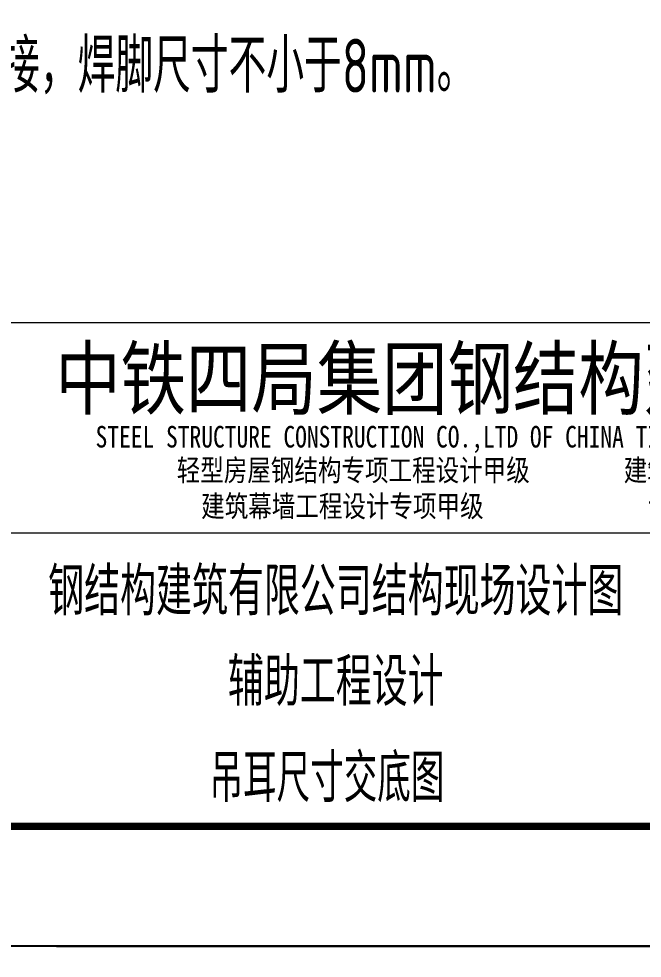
# Model space of a CAD drawing. Extents: x -116116 to 163606, y 26244 to 140307.
# Drawn here: x 133869 to 139071, y 52788 to 60625 of the extents above; entities that cross this region are included whole.
import ezdxf
from ezdxf.enums import TextEntityAlignment as Align

# ---------------------------------------------------------------- set-up
doc = ezdxf.new("R2010")
doc.units = 0
doc.header["$LTSCALE"] = 1000
doc.layers.get('0').update_dxf_attribs({"linetype": 'CONTINUOUS'})
doc.layers.get('Defpoints').update_dxf_attribs({"linetype": 'CONTINUOUS'})
for name, color, linetype, lineweight in [('1粗实线', 1, 'CONTINUOUS', 30), ('6文本', 7, 'CONTINUOUS', 15), ('DIM', 3, 'CONTINUOUS', 0), ('HFZT', 5, 'CONTINUOUS', 15)]:
    doc.layers.add(name, color=color, linetype=linetype, lineweight=lineweight)
doc.layers.add('XI', color=7, linetype='CONTINUOUS')
doc.styles.add('TSSD_Dimension', font='tssdeng.shx', dxfattribs={"width": 0.7, "bigfont": 'hztxt.shx'})
doc.styles.add('TSSD_NORM', font='tssdeng.shx', dxfattribs={"width": 0.7, "bigfont": 'hztxt.shx'})
doc.styles.add('图框-黑体', font='simhei.ttf', dxfattribs={"width": 0.9})
doc.styles.add('桥梁', font='tssdeng.shx', dxfattribs={"width": 0.75, "bigfont": 'hztxt.shx'})
doc.dimstyles.new('TSSD_100_100', dxfattribs={"dimtxt": 300, "dimasz": 100, "dimexe": 100, "dimexo": 250, "dimgap": 100, "dimtad": 1, "dimdec": 0, "dimzin": 0, "dimdsep": 46, "dimtxsty": 'TSSD_Dimension', "dimblk": 'ARCHTICK', "dimblk1": 'ARCHTICK', "dimblk2": 'ARCHTICK', "dimcen": 0, "dimdle": 100, "dimclrt": 7, "dimadec": 0, "dimazin": 0, "dimtfac": 1, "dimtdec": 0, "dimtix": 1, "dimtmove": 2, "dimatfit": 3, "dimfxl": 1, "dimtolj": 1, "dimtzin": 0, "dimarcsym": 0})

# ---------------------------------------------------------------- blocks, each defined once
blk = doc.blocks.new('DETK')
at = {"color": 7, "linetype": 'Continuous'}
blk.add_lwpolyline([(0, 0), (0, 29700), (42000, 29700), (42000, 0), (0, 0)], dxfattribs=at)
at = {"layer": '1粗实线', "color": 7, "linetype": 'Continuous', "const_width": 60}
blk.add_lwpolyline([(2500, 1000), (2500, 28700), (41000, 28700), (41000, 1000), (2500, 1000)], dxfattribs=at)
at = {"layer": 'HFZT'}
for p, q in [((41000, 5200), (24800, 5200)), ((24800, 3450), (41000, 3450)), ((24800, 1000), (41000, 1000))]:
    blk.add_line(p, q, dxfattribs=at)
at = {"layer": 'HFZT', "color": 2, "style": '桥梁', "width": 0.75}
for s, p in [('钢结构建筑有限公司结构现场设计图', (32000, 2760.1)), ('辅助工程设计', (32000, 2005.5))]:
    blk.add_text(s, height=400, dxfattribs=at).set_placement(p, align=Align.CENTER)
at = {"layer": 'HFZT', "color": 2, "style": 'TSSD_NORM', "width": 0.7}
for tag, height, p in [('比例尺', 250, (40275.2, 3100)), ('图号', 250, (37501.5, 1700)), ('日期', 250, (40275.2, 1700)), ('图名', 400, (31926.2, 1425))]:
    blk.add_attdef(tag, text='', height=height, dxfattribs=at).set_placement(p, align=Align.MIDDLE)
at = {"layer": 'XI', "color": 5, "style": '图框-黑体', "width": 0.8}
for s, height, p in [('中铁四局集团钢结构建筑有限公司', 500, (33751.2, 4487.2)), ('STEEL STRUCTURE CONSTRUCTION CO.,LTD OF CHINA TIESIJU CIVIL ENGINEERING GROUP.', 180, (33816.2, 4160.4)), ('轻型房屋钢结构专项工程设计甲级        建筑装饰工程设计专项甲级 ', 180, (33765.1, 3881.4)), ('建筑幕墙工程设计专项甲级              证书编号：A134003622', 180, (33721.7, 3581.4))]:
    blk.add_text(s, height=height, dxfattribs=at).set_placement(p, align=Align.CENTER)
blk = doc.blocks.new('_ArchTick')
at = {"color": 0, "linetype": 'ByBlock', "const_width": 0.15}
blk.add_lwpolyline([(-0.5, -0.5), (0.5, 0.5)], dxfattribs=at)
blk = doc.blocks.new('*D416')
at = {"layer": 'Defpoints', "color": 0, "transparency": 16777216}
for p in [(133932.7, 67447.2), (133932.7, 52887.5), (163506.5, 52887.5)]:
    blk.add_point(p, dxfattribs=at)
at = {"layer": 'DIM', "color": 0, "lineweight": -2, "transparency": 16777216}
for p, q in [((163506.5, 67547.2), (163506.5, 52787.5)), ((134182.7, 67447.2), (163606.5, 67447.2)), ((134182.7, 52887.5), (163606.5, 52887.5))]:
    blk.add_line(p, q, dxfattribs=at)
at = {"layer": 'DIM', "color": 0, "lineweight": -2, "transparency": 16777216, "xscale": 100, "yscale": 100, "zscale": 100}
for p, rotation in [((163506.5, 67447.2), 90), ((163506.5, 52887.5), 270)]:
    blk.add_blockref('_ArchTick', p, dxfattribs=dict(at, rotation=rotation))
at = {"layer": 'DIM', "color": 7, "transparency": 16777216, "insert": (163256.5, 60167.4), "char_height": 300, "attachment_point": 5, "rotation": 90, "style": 'TSSD_Dimension'}
blk.add_mtext('\\A1;14560', dxfattribs=at)

msp = doc.modelspace()

# ---------------------------------------------------------------- block references
ref = msp.add_blockref('DETK', (104514.11772, 52887.5495))
ref.add_attrib('图名', '吊耳尺寸交底图', dxfattribs={"layer": 'HFZT', "color": 2, "height": 400, "style": 'TSSD_NORM', "width": 0.7}).set_placement((136440.35605, 54312.5495), align=Align.MIDDLE)

# ---------------------------------------------------------------- texts
at = {"layer": '6文本', "style": 'TSSD_NORM', "width": 0.7}
msp.add_text('吊耳板、构件连接，焊脚尺寸不小于8mm。', height=450, dxfattribs=at).set_placement((131524.69263, 60008.45866))

# ---------------------------------------------------------------- dimensions: what is measured, and where the dimension line sits
at = {"layer": 'DIM'}
dim = msp.add_linear_dim(base=(163506.47286, 52887.5495), p1=(133932.65143, 67447.17933), p2=(133932.65143, 52887.5495), angle=90, dimstyle='TSSD_100_100', dxfattribs=at)
dim.commit()
dim.dimension.update_dxf_attribs({"geometry": '*D416', "text_midpoint": (163256.47286, 60167.36441)})

doc.saveas('drawing.dxf')
